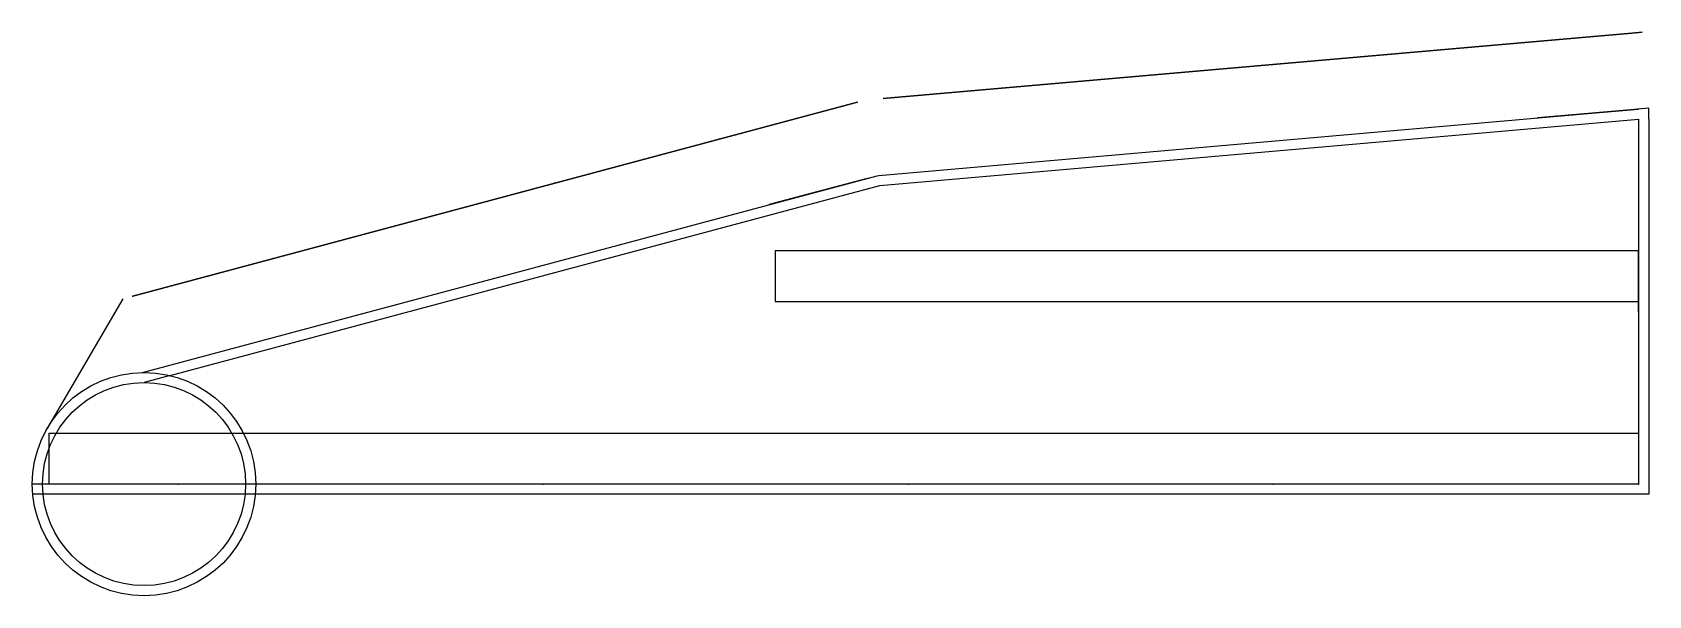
# Model space of a CAD drawing. Header units: millimetres. Extents: x 773 to 1091, y 718 to 829.
import ezdxf

# ---------------------------------------------------------------- set-up
doc = ezdxf.new("R2010")
doc.units = ezdxf.units.MM

msp = doc.modelspace()

# ---------------------------------------------------------------- linework, layer by layer
for p, q in [((939.87, 798.46), (1089.3, 811.53)), ((800.15, 761.02), (939.87, 798.46)), ((800.15, 761.02), (794.98, 759.63)), ((775.08, 737.63), (773.07, 737.63))]:
    msp.add_line(p, q)
at = {"extrusion": (0, 1, 0)}
for p, q in [((790.83, 776.12), (775.99, 750.74)), ((1089.3, 739.63), (1089.3, 739.63, 20))]:
    msp.add_line(p, q, dxfattribs=at)
at = {"extrusion": (-0.087156, 0.996195, 2.19093e-18), "elevation": 730.5}
for points in [[(-1156.07, 88), (-1008.07, 88), (-1008.07, 2), (-1156.07, 2)], [(-1158.07, 90), (-1156.07, 90), (-1156.07, 88), (-1158.07, 88)]]:
    msp.add_lwpolyline(points, close=True, dxfattribs=at)
at = {"extrusion": (-0.258819, 0.965926, 2.90538e-16), "elevation": 544.99}
for points in [[(-1112.5, 88), (-966.75, 88), (-966.75, 2), (-1112.5, 2)], [(-1114.5, 90), (-1112.5, 90), (-1112.5, 88), (-1114.5, 88)]]:
    msp.add_lwpolyline(points, close=True, dxfattribs=at)
for points in [[(794.71, 761.63), (939.35, 800.39), (939.7, 800.45), (1089.12, 813.52)], [(1091.3, 811.53), (1091.3, 813.71), (1089.12, 813.52)], [(1089.3, 811.53), (1089.3, 739.63), (774.98, 739.63), (772.98, 739.63)], [(1091.3, 811.53), (1091.3, 739.63), (1091.3, 737.63), (1089.3, 737.63), (774.98, 737.63)]]:
    msp.add_lwpolyline(points)
at = {"extrusion": (-0.087156, 0.996195, -5.79835e-16), "elevation": 715.5}
msp.add_lwpolyline([(-1156.07, 88), (-1136.07, 88), (-1136.07, 2), (-1156.07, 2)], close=True, dxfattribs=at)
at = {"extrusion": (-0.258819, 0.965926, 6.24129e-17), "elevation": 529.99}
msp.add_lwpolyline([(-1112.5, 88), (-1092.5, 88), (-1092.5, 12), (-1112.5, 12)], close=True, dxfattribs=at)
at = {"elevation": 90}
for points in [[(919.3, 775.58), (1089.3, 775.58), (1089.3, 785.58), (919.3, 785.58)], [(1089.3, 739.63), (776.3, 739.63), (776.3, 749.63), (1089.3, 749.63)]]:
    msp.add_lwpolyline(points, close=True, dxfattribs=at)
msp.add_lwpolyline([(919.3, 775.58), (1089.3, 775.58), (1089.3, 785.58), (919.3, 785.58)], close=True)
at = {"extrusion": (-1, 0, 0), "elevation": -1089.3}
msp.add_lwpolyline([(-775.58, 90), (-773.58, 90), (-773.58, 0), (-775.58, 0)], close=True, dxfattribs=at)
at = {"extrusion": (0, 0, -1)}
msp.add_lwpolyline([(-1089.3, 739.63), (-776.3, 739.63), (-776.3, 749.63), (-1089.3, 749.63)], close=True, dxfattribs=at)
for radius in [22, 20]:
    msp.add_circle((794.98, 739.63), radius)
for p in [(908.18, 807.57, 88), (875.82, 798.9, 2), (792.75, 776.64, 61.75), (801.71, 739.63), (873.61, 739.63), (945.51, 739.63), (1017.4, 739.63), (1089.3, 739.63)]:
    msp.add_point(p)

doc.saveas('drawing.dxf')
